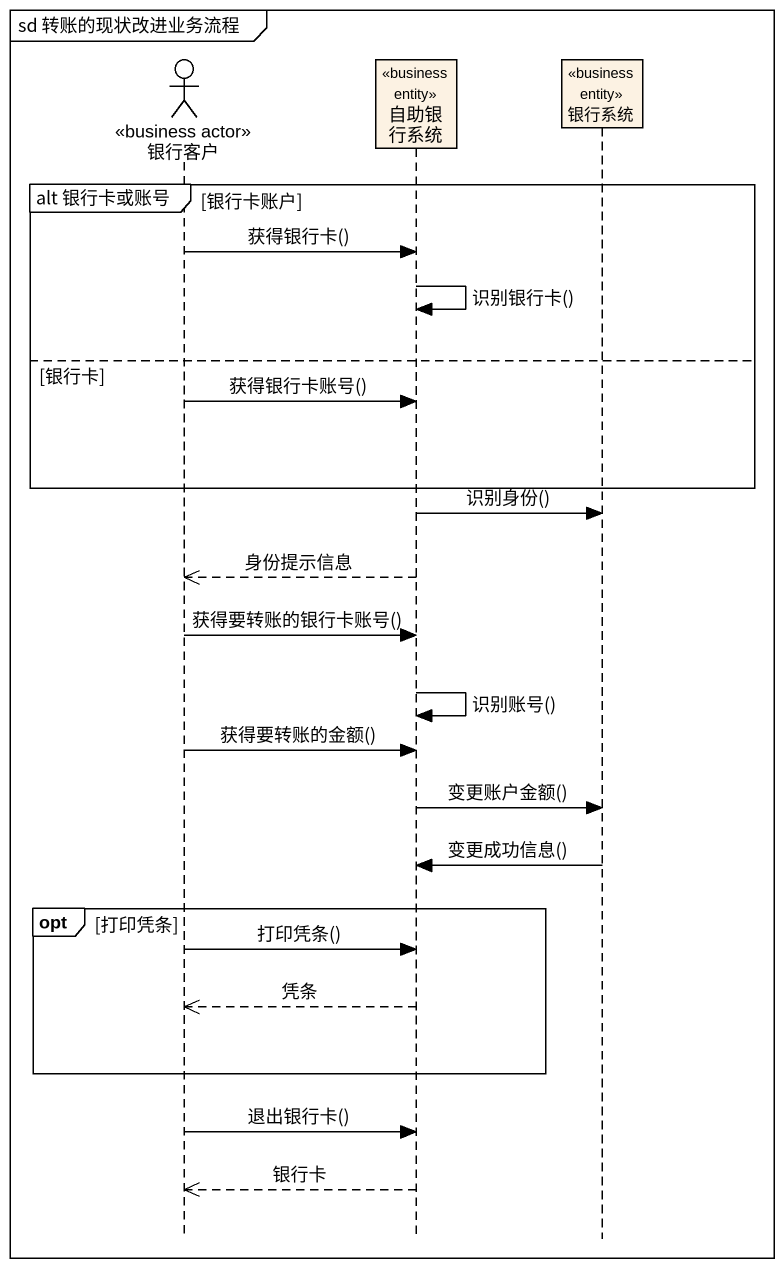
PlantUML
@startuml
mainframe sd 转账的现状改进业务流程
hide footbox
actor 银行客户 <<business actor>>
participant 自助银行系统 <<business entity>>
participant 银行系统 <<business entity>>

group alt 银行卡或账号 [银行卡账户]
  银行客户 -> 自助银行系统 : 获得银行卡()
  自助银行系统 -> 自助银行系统 : 识别银行卡()
else 银行卡
  银行客户 -> 自助银行系统 : 获得银行卡账号()
end
自助银行系统 -> 银行系统 : 识别身份()
自助银行系统 -->> 银行客户 : 身份提示信息
银行客户 -> 自助银行系统 : 获得要转账的银行卡账号()
自助银行系统 -> 自助银行系统 : 识别账号()
银行客户 -> 自助银行系统 : 获得要转账的金额()
自助银行系统 -> 银行系统 : 变更账户金额()
银行系统 -> 自助银行系统 : 变更成功信息()
opt 打印凭条
  银行客户 -> 自助银行系统 : 打印凭条()
  自助银行系统 -->> 银行客户 : 凭条
end
银行客户 -> 自助银行系统 : 退出银行卡()
自助银行系统 -->> 银行客户 : 银行卡
@enduml
